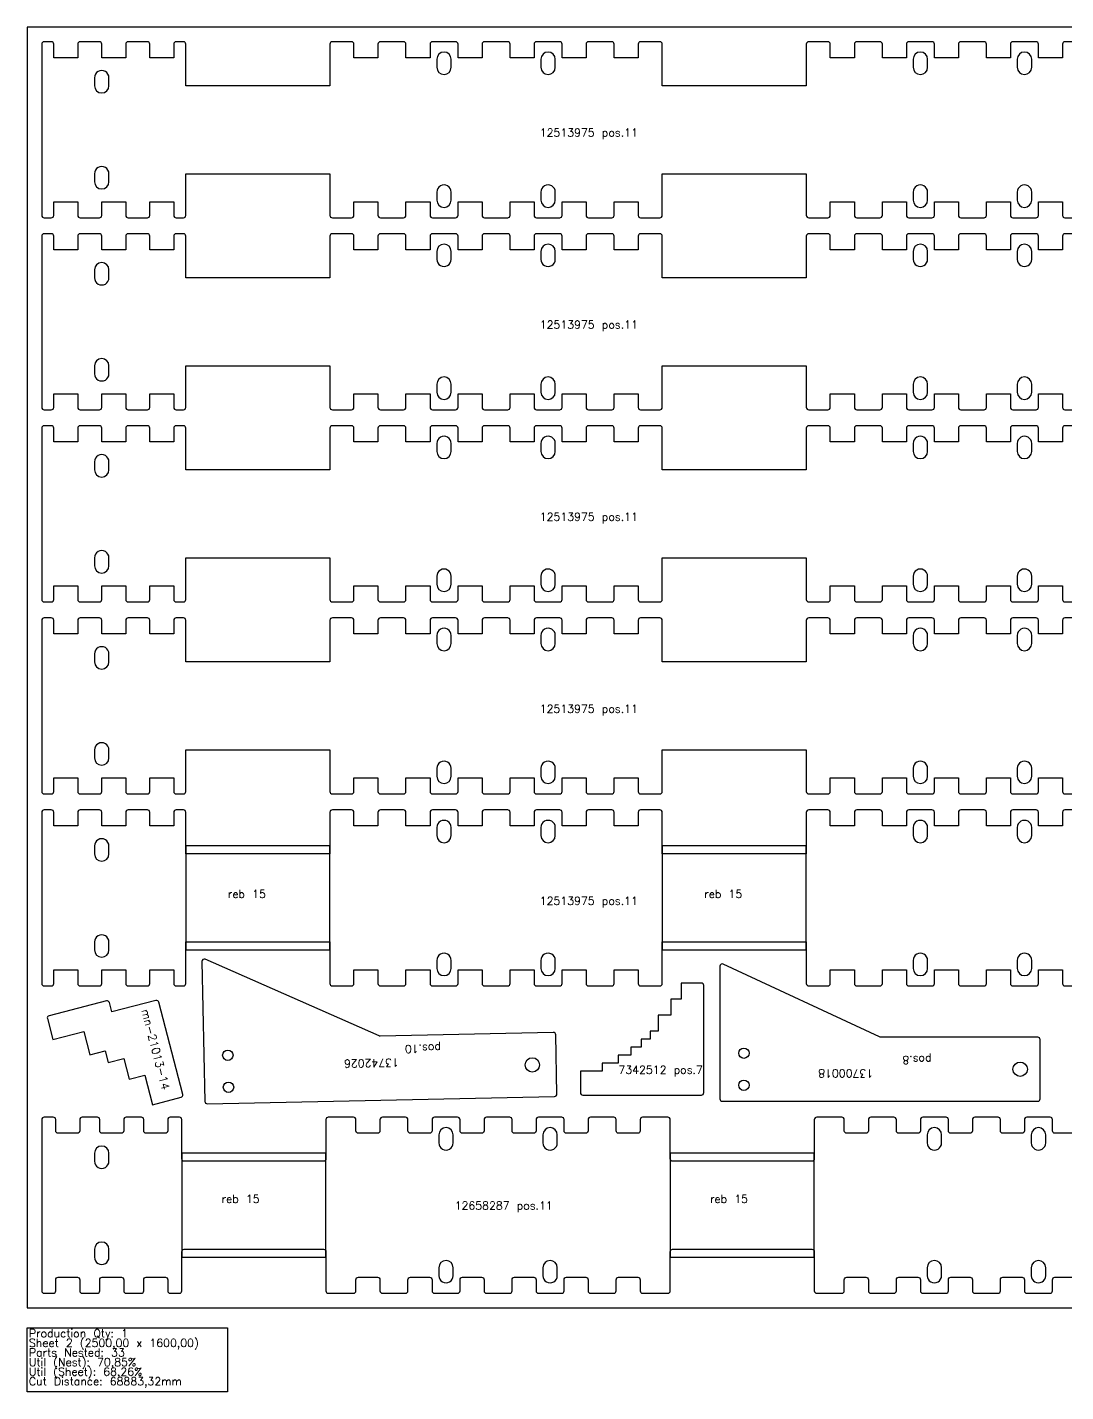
# Model space of a CAD drawing. Header units: millimetres. Extents: x 2625 to 5125, y -105 to 1600.
# Drawn here: x 2625 to 3922, y -105 to 1600 of the extents above; entities that cross this region are included whole.
import ezdxf

# ---------------------------------------------------------------- set-up
doc = ezdxf.new("R2010")
doc.units = ezdxf.units.MM
for name, color, linetype in [('12658287', 7, 'Continuous'), ('13700018v0', 7, 'Continuous'), ('13742026v0', 7, 'Continuous'), ('Des.7342512', 7, 'Continuous'), ('MN-21013-14', 7, 'Continuous'), ('Rebaixo', 6, 'Continuous'), ('sheet', 24, 'Continuous'), ('Stats', 7, 'Continuous'), ('Texto', 7, 'Continuous')]:
    doc.layers.add(name, color=color, linetype=linetype)
doc.styles.get("Standard").update_dxf_attribs({"font": 'txt.shx'})

msp = doc.modelspace()

# ---------------------------------------------------------------- linework, layer by layer
at = {"color": 4}
for points in [[(3950, 1582), (3921, 1582, 0.414214), (3918, 1579), (3918, 1562), (3888, 1562), (3888, 1579, 0.414214), (3885, 1582), (3856, 1582, 0.414214), (3853, 1579), (3853, 1562), (3823, 1562), (3823, 1579, 0.414214), (3820, 1582), (3791, 1582, 0.414214), (3788, 1579), (3788, 1562), (3758, 1562), (3758, 1579, 0.414214), (3755, 1582), (3726, 1582, 0.414214), (3723, 1579), (3723, 1562), (3693, 1562), (3693, 1579, 0.414214), (3690, 1582), (3661, 1582, 0.414214), (3658, 1579), (3658, 1562), (3628, 1562), (3628, 1579, 0.414214), (3625, 1582), (3601, 1582, 0.414214), (3598, 1579), (3598, 1527), (3418, 1527), (3418, 1579, 0.414214), (3415, 1582), (3391, 1582, 0.414214), (3388, 1579), (3388, 1562), (3358, 1562), (3358, 1579, 0.414214), (3355, 1582), (3326, 1582, 0.414214), (3323, 1579), (3323, 1562), (3293, 1562), (3293, 1579, 0.414214), (3290, 1582), (3261, 1582, 0.414214), (3258, 1579), (3258, 1562), (3228, 1562), (3228, 1579, 0.414214), (3225, 1582), (3196, 1582, 0.414214), (3193, 1579), (3193, 1562), (3163, 1562), (3163, 1579, 0.414214), (3160, 1582), (3131, 1582, 0.414214), (3128, 1579), (3128, 1562), (3098, 1562), (3098, 1579, 0.414214), (3095, 1582), (3066, 1582, 0.414214), (3063, 1579), (3063, 1562), (3033, 1562), (3033, 1579, 0.414214), (3030, 1582), (3006, 1582, 0.414214), (3003, 1579), (3003, 1527), (2823, 1527), (2823, 1579, 0.414214), (2820, 1582), (2811, 1582, 0.414214), (2808, 1579), (2808, 1562), (2778, 1562), (2778, 1579, 0.414214), (2775, 1582), (2751, 1582, 0.414214), (2748, 1579), (2748, 1562), (2718, 1562), (2718, 1579, 0.414214), (2715, 1582), (2691, 1582, 0.414214), (2688, 1579), (2688, 1562), (2658, 1562), (2658, 1579, 0.414214), (2655, 1582), (2646, 1582, 0.414214), (2643, 1579), (2643, 1365, 0.414214), (2646, 1362), (2655, 1362, 0.414214), (2658, 1365), (2658, 1382), (2688, 1382), (2688, 1365, 0.414214), (2691, 1362), (2715, 1362, 0.414214), (2718, 1365), (2718, 1382), (2748, 1382), (2748, 1365, 0.414214), (2751, 1362), (2775, 1362, 0.414214), (2778, 1365), (2778, 1382), (2808, 1382), (2808, 1365, 0.414214), (2811, 1362), (2820, 1362, 0.414214), (2823, 1365), (2823, 1417), (3003, 1417), (3003, 1365, 0.414214), (3006, 1362), (3030, 1362, 0.414214), (3033, 1365), (3033, 1382), (3063, 1382), (3063, 1365, 0.414214), (3066, 1362), (3095, 1362, 0.414214), (3098, 1365), (3098, 1382), (3128, 1382), (3128, 1365, 0.414214), (3131, 1362), (3160, 1362, 0.414214), (3163, 1365), (3163, 1382), (3193, 1382), (3193, 1365, 0.414214), (3196, 1362), (3225, 1362, 0.414214), (3228, 1365), (3228, 1382), (3258, 1382), (3258, 1365, 0.414214), (3261, 1362), (3290, 1362, 0.414214), (3293, 1365), (3293, 1382), (3323, 1382), (3323, 1365, 0.414214), (3326, 1362), (3355, 1362, 0.414214), (3358, 1365), (3358, 1382), (3388, 1382), (3388, 1365, 0.414214), (3391, 1362), (3415, 1362, 0.414214), (3418, 1365), (3418, 1417), (3598, 1417), (3598, 1365, 0.414214), (3601, 1362), (3625, 1362, 0.414214), (3628, 1365), (3628, 1382), (3658, 1382), (3658, 1365, 0.414214), (3661, 1362), (3690, 1362, 0.414214), (3693, 1365), (3693, 1382), (3723, 1382), (3723, 1365, 0.414214), (3726, 1362), (3755, 1362, 0.414214), (3758, 1365), (3758, 1382), (3788, 1382), (3788, 1365, 0.414214), (3791, 1362), (3820, 1362, 0.414214), (3823, 1365), (3823, 1382), (3853, 1382), (3853, 1365, 0.414214), (3856, 1362), (3885, 1362, 0.414214), (3888, 1365), (3888, 1382), (3918, 1382), (3918, 1365, 0.414214), (3921, 1362), (3950, 1362, 0.414214)], [(3950, 1342), (3921, 1342, 0.414214), (3918, 1339), (3918, 1322), (3888, 1322), (3888, 1339, 0.414214), (3885, 1342), (3856, 1342, 0.414214), (3853, 1339), (3853, 1322), (3823, 1322), (3823, 1339, 0.414214), (3820, 1342), (3791, 1342, 0.414214), (3788, 1339), (3788, 1322), (3758, 1322), (3758, 1339, 0.414214), (3755, 1342), (3726, 1342, 0.414214), (3723, 1339), (3723, 1322), (3693, 1322), (3693, 1339, 0.414214), (3690, 1342), (3661, 1342, 0.414214), (3658, 1339), (3658, 1322), (3628, 1322), (3628, 1339, 0.414214), (3625, 1342), (3601, 1342, 0.414214), (3598, 1339), (3598, 1287), (3418, 1287), (3418, 1339, 0.414214), (3415, 1342), (3391, 1342, 0.414214), (3388, 1339), (3388, 1322), (3358, 1322), (3358, 1339, 0.414214), (3355, 1342), (3326, 1342, 0.414214), (3323, 1339), (3323, 1322), (3293, 1322), (3293, 1339, 0.414214), (3290, 1342), (3261, 1342, 0.414214), (3258, 1339), (3258, 1322), (3228, 1322), (3228, 1339, 0.414214), (3225, 1342), (3196, 1342, 0.414214), (3193, 1339), (3193, 1322), (3163, 1322), (3163, 1339, 0.414214), (3160, 1342), (3131, 1342, 0.414214), (3128, 1339), (3128, 1322), (3098, 1322), (3098, 1339, 0.414214), (3095, 1342), (3066, 1342, 0.414214), (3063, 1339), (3063, 1322), (3033, 1322), (3033, 1339, 0.414214), (3030, 1342), (3006, 1342, 0.414214), (3003, 1339), (3003, 1287), (2823, 1287), (2823, 1339, 0.414214), (2820, 1342), (2811, 1342, 0.414214), (2808, 1339), (2808, 1322), (2778, 1322), (2778, 1339, 0.414214), (2775, 1342), (2751, 1342, 0.414214), (2748, 1339), (2748, 1322), (2718, 1322), (2718, 1339, 0.414214), (2715, 1342), (2691, 1342, 0.414214), (2688, 1339), (2688, 1322), (2658, 1322), (2658, 1339, 0.414214), (2655, 1342), (2646, 1342, 0.414214), (2643, 1339), (2643, 1125, 0.414214), (2646, 1122), (2655, 1122, 0.414214), (2658, 1125), (2658, 1142), (2688, 1142), (2688, 1125, 0.414214), (2691, 1122), (2715, 1122, 0.414214), (2718, 1125), (2718, 1142), (2748, 1142), (2748, 1125, 0.414214), (2751, 1122), (2775, 1122, 0.414214), (2778, 1125), (2778, 1142), (2808, 1142), (2808, 1125, 0.414214), (2811, 1122), (2820, 1122, 0.414214), (2823, 1125), (2823, 1177), (3003, 1177), (3003, 1125, 0.414214), (3006, 1122), (3030, 1122, 0.414214), (3033, 1125), (3033, 1142), (3063, 1142), (3063, 1125, 0.414214), (3066, 1122), (3095, 1122, 0.414214), (3098, 1125), (3098, 1142), (3128, 1142), (3128, 1125, 0.414214), (3131, 1122), (3160, 1122, 0.414214), (3163, 1125), (3163, 1142), (3193, 1142), (3193, 1125, 0.414214), (3196, 1122), (3225, 1122, 0.414214), (3228, 1125), (3228, 1142), (3258, 1142), (3258, 1125, 0.414214), (3261, 1122), (3290, 1122, 0.414214), (3293, 1125), (3293, 1142), (3323, 1142), (3323, 1125, 0.414214), (3326, 1122), (3355, 1122, 0.414214), (3358, 1125), (3358, 1142), (3388, 1142), (3388, 1125, 0.414214), (3391, 1122), (3415, 1122, 0.414214), (3418, 1125), (3418, 1177), (3598, 1177), (3598, 1125, 0.414214), (3601, 1122), (3625, 1122, 0.414214), (3628, 1125), (3628, 1142), (3658, 1142), (3658, 1125, 0.414214), (3661, 1122), (3690, 1122, 0.414214), (3693, 1125), (3693, 1142), (3723, 1142), (3723, 1125, 0.414214), (3726, 1122), (3755, 1122, 0.414214), (3758, 1125), (3758, 1142), (3788, 1142), (3788, 1125, 0.414214), (3791, 1122), (3820, 1122, 0.414214), (3823, 1125), (3823, 1142), (3853, 1142), (3853, 1125, 0.414214), (3856, 1122), (3885, 1122, 0.414214), (3888, 1125), (3888, 1142), (3918, 1142), (3918, 1125, 0.414214), (3921, 1122), (3950, 1122, 0.414214)], [(3950, 1102), (3921, 1102, 0.414214), (3918, 1099), (3918, 1082), (3888, 1082), (3888, 1099, 0.414214), (3885, 1102), (3856, 1102, 0.414214), (3853, 1099), (3853, 1082), (3823, 1082), (3823, 1099, 0.414214), (3820, 1102), (3791, 1102, 0.414214), (3788, 1099), (3788, 1082), (3758, 1082), (3758, 1099, 0.414214), (3755, 1102), (3726, 1102, 0.414214), (3723, 1099), (3723, 1082), (3693, 1082), (3693, 1099, 0.414214), (3690, 1102), (3661, 1102, 0.414214), (3658, 1099), (3658, 1082), (3628, 1082), (3628, 1099, 0.414214), (3625, 1102), (3601, 1102, 0.414214), (3598, 1099), (3598, 1047), (3418, 1047), (3418, 1099, 0.414214), (3415, 1102), (3391, 1102, 0.414214), (3388, 1099), (3388, 1082), (3358, 1082), (3358, 1099, 0.414214), (3355, 1102), (3326, 1102, 0.414214), (3323, 1099), (3323, 1082), (3293, 1082), (3293, 1099, 0.414214), (3290, 1102), (3261, 1102, 0.414214), (3258, 1099), (3258, 1082), (3228, 1082), (3228, 1099, 0.414214), (3225, 1102), (3196, 1102, 0.414214), (3193, 1099), (3193, 1082), (3163, 1082), (3163, 1099, 0.414214), (3160, 1102), (3131, 1102, 0.414214), (3128, 1099), (3128, 1082), (3098, 1082), (3098, 1099, 0.414214), (3095, 1102), (3066, 1102, 0.414214), (3063, 1099), (3063, 1082), (3033, 1082), (3033, 1099, 0.414214), (3030, 1102), (3006, 1102, 0.414214), (3003, 1099), (3003, 1047), (2823, 1047), (2823, 1099, 0.414214), (2820, 1102), (2811, 1102, 0.414214), (2808, 1099), (2808, 1082), (2778, 1082), (2778, 1099, 0.414214), (2775, 1102), (2751, 1102, 0.414214), (2748, 1099), (2748, 1082), (2718, 1082), (2718, 1099, 0.414214), (2715, 1102), (2691, 1102, 0.414214), (2688, 1099), (2688, 1082), (2658, 1082), (2658, 1099, 0.414214), (2655, 1102), (2646, 1102, 0.414214), (2643, 1099), (2643, 885, 0.414214), (2646, 882), (2655, 882, 0.414214), (2658, 885), (2658, 902), (2688, 902), (2688, 885, 0.414214), (2691, 882), (2715, 882, 0.414214), (2718, 885), (2718, 902), (2748, 902), (2748, 885, 0.414214), (2751, 882), (2775, 882, 0.414214), (2778, 885), (2778, 902), (2808, 902), (2808, 885, 0.414214), (2811, 882), (2820, 882, 0.414214), (2823, 885), (2823, 937), (3003, 937), (3003, 885, 0.414214), (3006, 882), (3030, 882, 0.414214), (3033, 885), (3033, 902), (3063, 902), (3063, 885, 0.414214), (3066, 882), (3095, 882, 0.414214), (3098, 885), (3098, 902), (3128, 902), (3128, 885, 0.414214), (3131, 882), (3160, 882, 0.414214), (3163, 885), (3163, 902), (3193, 902), (3193, 885, 0.414214), (3196, 882), (3225, 882, 0.414214), (3228, 885), (3228, 902), (3258, 902), (3258, 885, 0.414214), (3261, 882), (3290, 882, 0.414214), (3293, 885), (3293, 902), (3323, 902), (3323, 885, 0.414214), (3326, 882), (3355, 882, 0.414214), (3358, 885), (3358, 902), (3388, 902), (3388, 885, 0.414214), (3391, 882), (3415, 882, 0.414214), (3418, 885), (3418, 937), (3598, 937), (3598, 885, 0.414214), (3601, 882), (3625, 882, 0.414214), (3628, 885), (3628, 902), (3658, 902), (3658, 885, 0.414214), (3661, 882), (3690, 882, 0.414214), (3693, 885), (3693, 902), (3723, 902), (3723, 885, 0.414214), (3726, 882), (3755, 882, 0.414214), (3758, 885), (3758, 902), (3788, 902), (3788, 885, 0.414214), (3791, 882), (3820, 882, 0.414214), (3823, 885), (3823, 902), (3853, 902), (3853, 885, 0.414214), (3856, 882), (3885, 882, 0.414214), (3888, 885), (3888, 902), (3918, 902), (3918, 885, 0.414214), (3921, 882), (3950, 882, 0.414214)], [(3950, 862), (3921, 862, 0.414214), (3918, 859), (3918, 842), (3888, 842), (3888, 859, 0.414214), (3885, 862), (3856, 862, 0.414214), (3853, 859), (3853, 842), (3823, 842), (3823, 859, 0.414214), (3820, 862), (3791, 862, 0.414214), (3788, 859), (3788, 842), (3758, 842), (3758, 859, 0.414214), (3755, 862), (3726, 862, 0.414214), (3723, 859), (3723, 842), (3693, 842), (3693, 859, 0.414214), (3690, 862), (3661, 862, 0.414214), (3658, 859), (3658, 842), (3628, 842), (3628, 859, 0.414214), (3625, 862), (3601, 862, 0.414214), (3598, 859), (3598, 807), (3418, 807), (3418, 859, 0.414214), (3415, 862), (3391, 862, 0.414214), (3388, 859), (3388, 842), (3358, 842), (3358, 859, 0.414214), (3355, 862), (3326, 862, 0.414214), (3323, 859), (3323, 842), (3293, 842), (3293, 859, 0.414214), (3290, 862), (3261, 862, 0.414214), (3258, 859), (3258, 842), (3228, 842), (3228, 859, 0.414214), (3225, 862), (3196, 862, 0.414214), (3193, 859), (3193, 842), (3163, 842), (3163, 859, 0.414214), (3160, 862), (3131, 862, 0.414214), (3128, 859), (3128, 842), (3098, 842), (3098, 859, 0.414214), (3095, 862), (3066, 862, 0.414214), (3063, 859), (3063, 842), (3033, 842), (3033, 859, 0.414214), (3030, 862), (3006, 862, 0.414214), (3003, 859), (3003, 807), (2823, 807), (2823, 859, 0.414214), (2820, 862), (2811, 862, 0.414214), (2808, 859), (2808, 842), (2778, 842), (2778, 859, 0.414214), (2775, 862), (2751, 862, 0.414214), (2748, 859), (2748, 842), (2718, 842), (2718, 859, 0.414214), (2715, 862), (2691, 862, 0.414214), (2688, 859), (2688, 842), (2658, 842), (2658, 859, 0.414214), (2655, 862), (2646, 862, 0.414214), (2643, 859), (2643, 645, 0.414214), (2646, 642), (2655, 642, 0.414214), (2658, 645), (2658, 662), (2688, 662), (2688, 645, 0.414214), (2691, 642), (2715, 642, 0.414214), (2718, 645), (2718, 662), (2748, 662), (2748, 645, 0.414214), (2751, 642), (2775, 642, 0.414214), (2778, 645), (2778, 662), (2808, 662), (2808, 645, 0.414214), (2811, 642), (2820, 642, 0.414214), (2823, 645), (2823, 697), (3003, 697), (3003, 645, 0.414214), (3006, 642), (3030, 642, 0.414214), (3033, 645), (3033, 662), (3063, 662), (3063, 645, 0.414214), (3066, 642), (3095, 642, 0.414214), (3098, 645), (3098, 662), (3128, 662), (3128, 645, 0.414214), (3131, 642), (3160, 642, 0.414214), (3163, 645), (3163, 662), (3193, 662), (3193, 645, 0.414214), (3196, 642), (3225, 642, 0.414214), (3228, 645), (3228, 662), (3258, 662), (3258, 645, 0.414214), (3261, 642), (3290, 642, 0.414214), (3293, 645), (3293, 662), (3323, 662), (3323, 645, 0.414214), (3326, 642), (3355, 642, 0.414214), (3358, 645), (3358, 662), (3388, 662), (3388, 645, 0.414214), (3391, 642), (3415, 642, 0.414214), (3418, 645), (3418, 697), (3598, 697), (3598, 645, 0.414214), (3601, 642), (3625, 642, 0.414214), (3628, 645), (3628, 662), (3658, 662), (3658, 645, 0.414214), (3661, 642), (3690, 642, 0.414214), (3693, 645), (3693, 662), (3723, 662), (3723, 645, 0.414214), (3726, 642), (3755, 642, 0.414214), (3758, 645), (3758, 662), (3788, 662), (3788, 645, 0.414214), (3791, 642), (3820, 642, 0.414214), (3823, 645), (3823, 662), (3853, 662), (3853, 645, 0.414214), (3856, 642), (3885, 642, 0.414214), (3888, 645), (3888, 662), (3918, 662), (3918, 645, 0.414214), (3921, 642), (3950, 642, 0.414214)]]:
    msp.add_lwpolyline(points, format="xyb", dxfattribs=at)
for points in [[(3136.5, 1550, 0.999985), (3154.5, 1550), (3154.5, 1560, 0.999965), (3136.5, 1560)], [(3266.5, 1550, 0.999985), (3284.5, 1550), (3284.5, 1560, 0.999965), (3266.5, 1560)], [(3731.5, 1550, 0.999985), (3749.5, 1550), (3749.5, 1560, 0.999965), (3731.5, 1560)], [(3861.5, 1550, 0.999985), (3879.5, 1550), (3879.5, 1560, 0.999965), (3861.5, 1560)], [(2709, 1527, 0.999985), (2727, 1527), (2727, 1537, 1.000015), (2709, 1537)], [(2727, 1417, 1.000015), (2709, 1417), (2709, 1407, 0.999985), (2727, 1407)], [(3154.5, 1394, 1.000015), (3136.5, 1394), (3136.5, 1384, 0.999985), (3154.5, 1384)], [(3284.5, 1394, 1.000015), (3266.5, 1394), (3266.5, 1384, 0.999985), (3284.5, 1384)], [(3749.5, 1394, 1.000015), (3731.5, 1394), (3731.5, 1384, 0.999985), (3749.5, 1384)], [(3879.5, 1394, 1.000015), (3861.5, 1394), (3861.5, 1384, 0.999985), (3879.5, 1384)], [(3136.5, 1310, 1.000019), (3154.5, 1310), (3154.5, 1320, 0.999981), (3136.5, 1320)], [(3266.5, 1310, 1.000019), (3284.5, 1310), (3284.5, 1320, 0.999981), (3266.5, 1320)], [(3731.5, 1310, 1.000019), (3749.5, 1310), (3749.5, 1320, 0.999981), (3731.5, 1320)], [(3861.5, 1310, 1.000019), (3879.5, 1310), (3879.5, 1320, 0.999981), (3861.5, 1320)], [(2709, 1287, 1.000019), (2727, 1287), (2727, 1297, 0.999981), (2709, 1297)], [(2727, 1177, 0.999981), (2709, 1177), (2709, 1167, 1.000019), (2727, 1167)], [(3154.5, 1154, 0.999981), (3136.5, 1154), (3136.5, 1144, 0.999967), (3154.5, 1144)], [(3284.5, 1154, 0.999981), (3266.5, 1154), (3266.5, 1144, 0.999967), (3284.5, 1144)], [(3749.5, 1154, 0.999981), (3731.5, 1154), (3731.5, 1144, 0.999967), (3749.5, 1144)], [(3879.5, 1154, 0.999981), (3861.5, 1154), (3861.5, 1144, 0.999967), (3879.5, 1144)], [(3136.5, 1070, 0.999973), (3154.5, 1070), (3154.5, 1080, 1.000027), (3136.5, 1080)], [(3266.5, 1070, 0.999973), (3284.5, 1070), (3284.5, 1080, 1.000027), (3266.5, 1080)], [(3731.5, 1070, 0.999973), (3749.5, 1070), (3749.5, 1080, 1.000027), (3731.5, 1080)], [(3861.5, 1070, 0.999973), (3879.5, 1070), (3879.5, 1080, 1.000027), (3861.5, 1080)], [(2709, 1047, 0.999973), (2727, 1047), (2727, 1057, 1.000027), (2709, 1057)], [(2727, 937, 1.000027), (2709, 937), (2709, 927, 0.999973), (2727, 927)], [(3154.5, 914, 1.000027), (3136.5, 914), (3136.5, 904, 0.999973), (3154.5, 904)], [(3284.5, 914, 1.000027), (3266.5, 914), (3266.5, 904, 0.999973), (3284.5, 904)], [(3749.5, 914, 1.000027), (3731.5, 914), (3731.5, 904, 0.999973), (3749.5, 904)], [(3879.5, 914, 1.000027), (3861.5, 914), (3861.5, 904, 0.999973), (3879.5, 904)], [(3136.5, 830, 0.999989), (3154.5, 830), (3154.5, 840, 1.000011), (3136.5, 840)], [(3266.5, 830, 0.999989), (3284.5, 830), (3284.5, 840, 1.000011), (3266.5, 840)], [(3731.5, 830, 0.999989), (3749.5, 830), (3749.5, 840, 1.000011), (3731.5, 840)], [(3861.5, 830, 0.999989), (3879.5, 830), (3879.5, 840, 1.000011), (3861.5, 840)], [(2709, 807, 0.99996), (2727, 807), (2727, 817, 1.000011), (2709, 817)], [(2727, 697, 1.000011), (2709, 697), (2709, 687, 0.999989), (2727, 687)], [(3154.5, 674, 1.00004), (3136.5, 674), (3136.5, 664, 0.99996), (3154.5, 664)], [(3284.5, 674, 1.00004), (3266.5, 674), (3266.5, 664, 0.99996), (3284.5, 664)], [(3749.5, 674, 1.00004), (3731.5, 674), (3731.5, 664, 0.99996), (3749.5, 664)], [(3879.5, 674, 1.00004), (3861.5, 674), (3861.5, 664, 0.99996), (3879.5, 664)]]:
    msp.add_lwpolyline(points, format="xyb", close=True, dxfattribs=at)
at = {"color": 1}
msp.add_lwpolyline([(3950, 622), (3921, 622, 0.414214), (3918, 619), (3918, 602), (3888, 602), (3888, 619, 0.414214), (3885, 622), (3856, 622, 0.414214), (3853, 619), (3853, 602), (3823, 602), (3823, 619, 0.414214), (3820, 622), (3791, 622, 0.414214), (3788, 619), (3788, 602), (3758, 602), (3758, 619, 0.414214), (3755, 622), (3726, 622, 0.414214), (3723, 619), (3723, 602), (3693, 602), (3693, 619, 0.414214), (3690, 622), (3661, 622, 0.414214), (3658, 619), (3658, 602), (3628, 602), (3628, 619, 0.414214), (3625, 622), (3601, 622, 0.414214), (3598, 619), (3598, 567), (3418, 567), (3418, 619, 0.414214), (3415, 622), (3391, 622, 0.414214), (3388, 619), (3388, 602), (3358, 602), (3358, 619, 0.414214), (3355, 622), (3326, 622, 0.414214), (3323, 619), (3323, 602), (3293, 602), (3293, 619, 0.414214), (3290, 622), (3261, 622, 0.414214), (3258, 619), (3258, 602), (3228, 602), (3228, 619, 0.414214), (3225, 622), (3196, 622, 0.414214), (3193, 619), (3193, 602), (3163, 602), (3163, 619, 0.414214), (3160, 622), (3131, 622, 0.414214), (3128, 619), (3128, 602), (3098, 602), (3098, 619, 0.414214), (3095, 622), (3066, 622, 0.414214), (3063, 619), (3063, 602), (3033, 602), (3033, 619, 0.414214), (3030, 622), (3006, 622, 0.414214), (3003, 619), (3003, 567), (2823, 567), (2823, 619, 0.414214), (2820, 622), (2811, 622, 0.414214), (2808, 619), (2808, 602), (2778, 602), (2778, 619, 0.414214), (2775, 622), (2751, 622, 0.414214), (2748, 619), (2748, 602), (2718, 602), (2718, 619, 0.414214), (2715, 622), (2691, 622, 0.414214), (2688, 619), (2688, 602), (2658, 602), (2658, 619, 0.414214), (2655, 622), (2646, 622, 0.414214), (2643, 619), (2643, 405, 0.414214), (2646, 402), (2655, 402, 0.414214), (2658, 405), (2658, 422), (2688, 422), (2688, 405, 0.414214), (2691, 402), (2715, 402, 0.414214), (2718, 405), (2718, 422), (2748, 422), (2748, 405, 0.414214), (2751, 402), (2775, 402, 0.414214), (2778, 405), (2778, 422), (2808, 422), (2808, 405, 0.414214), (2811, 402), (2820, 402, 0.414214), (2823, 405), (2823, 457), (3003, 457), (3003, 405, 0.414214), (3006, 402), (3030, 402, 0.414214), (3033, 405), (3033, 422), (3063, 422), (3063, 405, 0.414214), (3066, 402), (3095, 402, 0.414214), (3098, 405), (3098, 422), (3128, 422), (3128, 405, 0.414214), (3131, 402), (3160, 402, 0.414214), (3163, 405), (3163, 422), (3193, 422), (3193, 405, 0.414214), (3196, 402), (3225, 402, 0.414214), (3228, 405), (3228, 422), (3258, 422), (3258, 405, 0.414214), (3261, 402), (3290, 402, 0.414214), (3293, 405), (3293, 422), (3323, 422), (3323, 405, 0.414214), (3326, 402), (3355, 402, 0.414214), (3358, 405), (3358, 422), (3388, 422), (3388, 405, 0.414214), (3391, 402), (3415, 402, 0.414214), (3418, 405), (3418, 457), (3598, 457), (3598, 405, 0.414214), (3601, 402), (3625, 402, 0.414214), (3628, 405), (3628, 422), (3658, 422), (3658, 405, 0.414214), (3661, 402), (3690, 402, 0.414214), (3693, 405), (3693, 422), (3723, 422), (3723, 405, 0.414214), (3726, 402), (3755, 402, 0.414214), (3758, 405), (3758, 422), (3788, 422), (3788, 405, 0.414214), (3791, 402), (3820, 402, 0.414214), (3823, 405), (3823, 422), (3853, 422), (3853, 405, 0.414214), (3856, 402), (3885, 402, 0.414214), (3888, 405), (3888, 422), (3918, 422), (3918, 405, 0.414214), (3921, 402), (3950, 402, 0.414214)], format="xyb", dxfattribs=at)
for points in [[(3136.5, 590, 0.999992), (3154.5, 590), (3154.5, 600, 1.000008), (3136.5, 600)], [(3266.5, 590, 0.999992), (3284.5, 590), (3284.5, 600, 1.000008), (3266.5, 600)], [(3731.5, 590, 0.999992), (3749.5, 590), (3749.5, 600, 1.000008), (3731.5, 600)], [(3861.5, 590, 0.999992), (3879.5, 590), (3879.5, 600, 1.000008), (3861.5, 600)], [(2709, 567, 0.999992), (2727, 567), (2727, 577, 1.000008), (2709, 577)], [(2727, 457, 1.000008), (2709, 457), (2709, 447, 0.999992), (2727, 447)], [(3154.5, 434, 1.000008), (3136.5, 434), (3136.5, 424, 0.999992), (3154.5, 424)], [(3284.5, 434, 1.000008), (3266.5, 434), (3266.5, 424, 0.999992), (3284.5, 424)], [(3749.5, 434, 1.000008), (3731.5, 434), (3731.5, 424, 0.999992), (3749.5, 424)], [(3879.5, 434, 1.000008), (3861.5, 434), (3861.5, 424, 0.999992), (3879.5, 424)]]:
    msp.add_lwpolyline(points, format="xyb", close=True, dxfattribs=at)
at = {"layer": '12658287', "color": 6}
msp.add_lwpolyline([(3932.5, 218), (3908.5, 218, -0.414214), (3905.5, 221), (3905.5, 235, 0.414214), (3902.5, 238), (3873.5, 238, 0.414214), (3870.5, 235), (3870.5, 221, -0.414214), (3867.5, 218), (3843.5, 218, -0.414214), (3840.5, 221), (3840.5, 235, 0.414214), (3837.5, 238), (3808.5, 238, 0.414214), (3805.5, 235), (3805.5, 221, -0.414214), (3802.5, 218), (3778.5, 218, -0.414214), (3775.5, 221), (3775.5, 235, 0.414214), (3772.5, 238), (3743.5, 238, 0.414214), (3740.5, 235), (3740.5, 221, -0.414214), (3737.5, 218), (3713.5, 218, -0.414214), (3710.5, 221), (3710.5, 235, 0.414214), (3707.5, 238), (3678.5, 238, 0.414214), (3675.5, 235), (3675.5, 221, -0.414214), (3672.5, 218), (3648.5, 218, -0.414214), (3645.5, 221), (3645.5, 235, 0.414214), (3642.5, 238), (3611, 238, 0.414214), (3608, 235), (3608, 186, -0.414214), (3605, 183), (3431, 183, -0.414214), (3428, 186), (3428, 235, 0.414214), (3425, 238), (3393.5, 238, 0.414214), (3390.5, 235), (3390.5, 221, -0.414214), (3387.5, 218), (3363.5, 218, -0.414214), (3360.5, 221), (3360.5, 235, 0.414214), (3357.5, 238), (3328.5, 238, 0.414214), (3325.5, 235), (3325.5, 221, -0.414214), (3322.5, 218), (3298.5, 218, -0.414214), (3295.5, 221), (3295.5, 235, 0.414214), (3292.5, 238), (3263.5, 238, 0.414214), (3260.5, 235), (3260.5, 221, -0.414214), (3257.5, 218), (3233.5, 218, -0.414214), (3230.5, 221), (3230.5, 235, 0.414214), (3227.5, 238), (3198.5, 238, 0.414214), (3195.5, 235), (3195.5, 221, -0.414214), (3192.5, 218), (3168.5, 218, -0.414214), (3165.5, 221), (3165.5, 235, 0.414214), (3162.5, 238), (3133.5, 238, 0.414214), (3130.5, 235), (3130.5, 221, -0.414214), (3127.5, 218), (3103.5, 218, -0.414214), (3100.5, 221), (3100.5, 235, 0.414214), (3097.5, 238), (3068.5, 238, 0.414214), (3065.5, 235), (3065.5, 221, -0.414214), (3062.5, 218), (3038.5, 218, -0.414214), (3035.5, 221), (3035.5, 235, 0.414214), (3032.5, 238), (3001, 238, 0.414214), (2998, 235), (2998, 186, -0.414214), (2995, 183), (2821, 183, -0.414214), (2818, 186), (2818, 235, 0.414214), (2815, 238), (2803.5, 238, 0.414214), (2800.5, 235), (2800.5, 221, -0.414214), (2797.5, 218), (2773.5, 218, -0.414214), (2770.5, 221), (2770.5, 235, 0.414214), (2767.5, 238), (2748.5, 238, 0.414214), (2745.5, 235), (2745.5, 221, -0.414214), (2742.5, 218), (2718.5, 218, -0.414214), (2715.5, 221), (2715.5, 235, 0.414214), (2712.5, 238), (2693.5, 238, 0.414214), (2690.5, 235), (2690.5, 221, -0.414214), (2687.5, 218), (2663.5, 218, -0.414214), (2660.5, 221), (2660.5, 235, 0.414214), (2657.5, 238), (2646, 238, 0.414214), (2643, 235), (2643, 21, 0.414214), (2646, 18), (2657.5, 18, 0.414214), (2660.5, 21), (2660.5, 35, -0.414214), (2663.5, 38), (2687.5, 38, -0.414214), (2690.5, 35), (2690.5, 21, 0.414214), (2693.5, 18), (2712.5, 18, 0.414214), (2715.5, 21), (2715.5, 35, -0.414214), (2718.5, 38), (2742.5, 38, -0.414214), (2745.5, 35), (2745.5, 21, 0.414214), (2748.5, 18), (2767.5, 18, 0.414214), (2770.5, 21), (2770.5, 35, -0.414214), (2773.5, 38), (2797.5, 38, -0.414214), (2800.5, 35), (2800.5, 21, 0.414214), (2803.5, 18), (2815, 18, 0.414214), (2818, 21), (2818, 70, -0.414214), (2821, 73), (2995, 73, -0.414214), (2998, 70), (2998, 21, 0.414214), (3001, 18), (3032.5, 18, 0.414214), (3035.5, 21), (3035.5, 35, -0.414214), (3038.5, 38), (3062.5, 38, -0.414214), (3065.5, 35), (3065.5, 21, 0.414214), (3068.5, 18), (3097.5, 18, 0.414214), (3100.5, 21), (3100.5, 35, -0.414214), (3103.5, 38), (3127.5, 38, -0.414214), (3130.5, 35), (3130.5, 21, 0.414214), (3133.5, 18), (3162.5, 18, 0.414214), (3165.5, 21), (3165.5, 35, -0.414214), (3168.5, 38), (3192.5, 38, -0.414214), (3195.5, 35), (3195.5, 21, 0.414214), (3198.5, 18), (3227.5, 18, 0.414214), (3230.5, 21), (3230.5, 35, -0.414214), (3233.5, 38), (3257.5, 38, -0.414214), (3260.5, 35), (3260.5, 21, 0.414214), (3263.5, 18), (3292.5, 18, 0.414214), (3295.5, 21), (3295.5, 35, -0.414214), (3298.5, 38), (3322.5, 38, -0.414214), (3325.5, 35), (3325.5, 21, 0.414214), (3328.5, 18), (3357.5, 18, 0.414214), (3360.5, 21), (3360.5, 35, -0.414214), (3363.5, 38), (3387.5, 38, -0.414214), (3390.5, 35), (3390.5, 21, 0.414214), (3393.5, 18), (3425, 18, 0.414214), (3428, 21), (3428, 70, -0.414214), (3431, 73), (3605, 73, -0.414214), (3608, 70), (3608, 21, 0.414214), (3611, 18), (3642.5, 18, 0.414214), (3645.5, 21), (3645.5, 35, -0.414214), (3648.5, 38), (3672.5, 38, -0.414214), (3675.5, 35), (3675.5, 21, 0.414214), (3678.5, 18), (3707.5, 18, 0.414214), (3710.5, 21), (3710.5, 35, -0.414214), (3713.5, 38), (3737.5, 38, -0.414214), (3740.5, 35), (3740.5, 21, 0.414214), (3743.5, 18), (3772.5, 18, 0.414214), (3775.5, 21), (3775.5, 35, -0.414214), (3778.5, 38), (3802.5, 38, -0.414214), (3805.5, 35), (3805.5, 21, 0.414214), (3808.5, 18), (3837.5, 18, 0.414214), (3840.5, 21), (3840.5, 35, -0.414214), (3843.5, 38), (3867.5, 38, -0.414214), (3870.5, 35), (3870.5, 21, 0.414214), (3873.5, 18), (3902.5, 18, 0.414214), (3905.5, 21), (3905.5, 35, -0.414214), (3908.5, 38), (3932.5, 38, -0.414214)], format="xyb", dxfattribs=at)
for points in [[(3139, 206, 1.000017), (3157, 206), (3157, 216, 0.999983), (3139, 216)], [(3269, 206, 1.000017), (3287, 206), (3287, 216, 0.999983), (3269, 216)], [(3749, 206, 1.000019), (3767, 206), (3767, 216, 0.999985), (3749, 216)], [(3879, 206, 1.000019), (3897, 206), (3897, 216, 0.999985), (3879, 216)], [(2709, 183, 1.000018), (2727, 183), (2727, 193, 0.999985), (2709, 193)], [(2727, 73, 0.999985), (2709, 73), (2709, 63, 1.000018), (2727, 63)], [(3157, 50, 0.999983), (3139, 50), (3139, 40, 1.000017), (3157, 40)], [(3287, 50, 0.999983), (3269, 50), (3269, 40, 1.000017), (3287, 40)], [(3767, 50, 0.999985), (3749, 50), (3749, 40, 1.000019), (3767, 40)], [(3897, 50, 0.999985), (3879, 50), (3879, 40, 1.000019), (3897, 40)]]:
    msp.add_lwpolyline(points, format="xyb", close=True, dxfattribs=at)
at = {"layer": '13700018v0', "color": 4}
msp.add_lwpolyline([(3890.1, 335, 0.414214), (3887.1, 338), (3690.7, 338, -0.109518), (3689.5, 338.3), (3494.3, 429.3, 0.548619), (3490.1, 426.6), (3490.1, 261, 0.414214), (3493.1, 258), (3887.1, 258, 0.414214), (3890.1, 261)], format="xyb", close=True, dxfattribs=at)
for centre, radius in [((3520.1, 318), 6.5), ((3865.1, 298), 9), ((3520.1, 278), 6.5)]:
    msp.add_circle(centre, radius, dxfattribs=at)
at = {"layer": '13742026v0', "color": 4}
msp.add_lwpolyline([(3285, 341, 0.414214), (3282, 344), (3065.7, 339.4, -0.109518), (3064.4, 339.7), (2847.2, 435.4, 0.548619), (2843, 432.6), (2846.7, 257.8, 0.414214), (2849.8, 254.9), (3283.7, 264, 0.414214), (3286.6, 267)], format="xyb", close=True, dxfattribs=at)
for centre, radius in [((2875.5, 315.4), 6.5), ((3255.8, 303.4), 9), ((2876.3, 275.4), 6.5)]:
    msp.add_circle(centre, radius, dxfattribs=at)
at = {"layer": 'Des.7342512', "color": 4}
msp.add_lwpolyline([(3315.9, 295.7), (3315.9, 268.7, 0.414214), (3318.9, 265.7), (3466.9, 265.7, 0.414214), (3469.9, 268.7), (3469.9, 402.7, 0.414214), (3466.9, 405.7), (3441.9, 405.7), (3441.9, 385.7), (3428.9, 385.7), (3428.9, 365.7), (3412.9, 365.7), (3412.9, 345.7), (3402.9, 345.7), (3402.9, 335.7), (3391.9, 335.7), (3391.9, 325.7), (3378.9, 325.7), (3378.9, 315.7), (3362.9, 315.7), (3362.9, 305.7), (3342.9, 305.7), (3342.9, 295.7)], format="xyb", close=True, dxfattribs=at)
at = {"layer": 'MN-21013-14', "color": 4}
msp.add_lwpolyline([(2726.2, 306.5), (2745.5, 311.5), (2752.3, 285.4), (2771.7, 290.4), (2781.2, 253.6), (2817, 262.9, 0.414214), (2819.1, 266.5), (2789.4, 381.7, 0.414214), (2785.7, 383.9), (2730.5, 369.6), (2727.5, 381.3, 0.414214), (2723.9, 383.4), (2652.2, 364.9, 0.414214), (2650.1, 361.2), (2656.8, 335.1), (2695.6, 345.1), (2703.1, 316.1), (2722.4, 321.1)], format="xyb", close=True, dxfattribs=at)
at = {"layer": 'Rebaixo', "color": 1}
for points in [[(2823, 577), (2823, 447), (3003, 447), (3003, 577)], [(3418, 577), (3418, 447), (3598, 447), (3598, 577)]]:
    msp.add_lwpolyline(points, close=True, dxfattribs=at)
at = {"layer": 'Rebaixo', "color": 6}
for points in [[(2818, 193), (2818, 63), (2998, 63), (2998, 193)], [(3428, 193), (3428, 63), (3608, 63), (3608, 193)]]:
    msp.add_lwpolyline(points, close=True, dxfattribs=at)
at = {"layer": 'sheet', "color": 7}
msp.add_lwpolyline([(2625, 0), (5125, 0), (5125, 1600), (2625, 1600)], close=True, dxfattribs=at)
at = {"layer": 'Stats', "color": 151}
msp.add_lwpolyline([(2625, -25), (2875, -25), (2875, -105), (2625, -105), (2625, -25)], close=True, dxfattribs=at)

# ---------------------------------------------------------------- texts
at = {"layer": 'Rebaixo', "color": 1, "char_height": 10, "attachment_point": 1}
for insert in [(2875.5, 522), (3470.5, 522)]:
    msp.add_mtext_dynamic_manual_height_columns('reb 15', width=81.56, gutter_width=12.5, heights=[0], dxfattribs=dict(at, insert=insert))
at = {"layer": 'Rebaixo', "color": 6, "char_height": 10, "attachment_point": 1}
for insert in [(2867.7, 140.9), (3477.7, 140.9)]:
    msp.add_mtext_dynamic_manual_height_columns('reb 15', width=89.19, gutter_width=12.5, heights=[0], dxfattribs=dict(at, insert=insert))
at = {"layer": 'Stats', "color": 60}
for s, p in [('Production Qty: 1', (2627, -37)), ('Sheet 2 (2500,00 x 1600,00)', (2627, -49)), ('Parts Nested: 33', (2627, -61)), ('Util (Nest): 70,85%', (2627, -73)), ('Util (Sheet): 68,26%', (2627, -85)), ('Cut Distance: 68883,32mm', (2627, -97))]:
    msp.add_text(s, height=10, dxfattribs=at).set_placement(p)
at = {"layer": 'Texto', "color": 4, "char_height": 10, "attachment_point": 1}
for s, insert, width in [('12513975 pos.11', (3265.1, 1473.4), 172.613), ('12513975 pos.11', (3265.1, 1233.4), 172.613), ('12513975 pos.11', (3265.1, 993.4), 172.613), ('12513975 pos.11', (3265.1, 753.4), 172.613), ('7342512 pos.7', (3363.4, 302.3), 113.042)]:
    msp.add_mtext(s, dxfattribs=dict(at, insert=insert, width=width))
at = {"layer": 'Texto', "color": 1, "insert": (3265.1, 513.4), "char_height": 10, "width": 172.613, "attachment_point": 1}
msp.add_mtext('12513975 pos.11', dxfattribs=at)
at = {"layer": 'Texto', "color": 4, "char_height": 10, "attachment_point": 1}
for s, insert, width, rotation in [('mn-21013-14', (2777.2, 374.1), 127.887, 284.489), ('{\\W5.929378; }13742026 pos.10', (3142.1, 302.4), 151.819, 181.2036), ('{\\W8.183243; }13700018 pos.8', (3754.4, 287.8), 161.6, 180)]:
    msp.add_mtext(s, dxfattribs=dict(at, insert=insert, width=width, rotation=rotation))
at = {"layer": 'Texto', "color": 6, "insert": (3158.8, 132.6), "char_height": 10, "width": 350.856, "attachment_point": 1}
msp.add_mtext('12658287 pos.11', dxfattribs=at)

doc.saveas('drawing.dxf')
